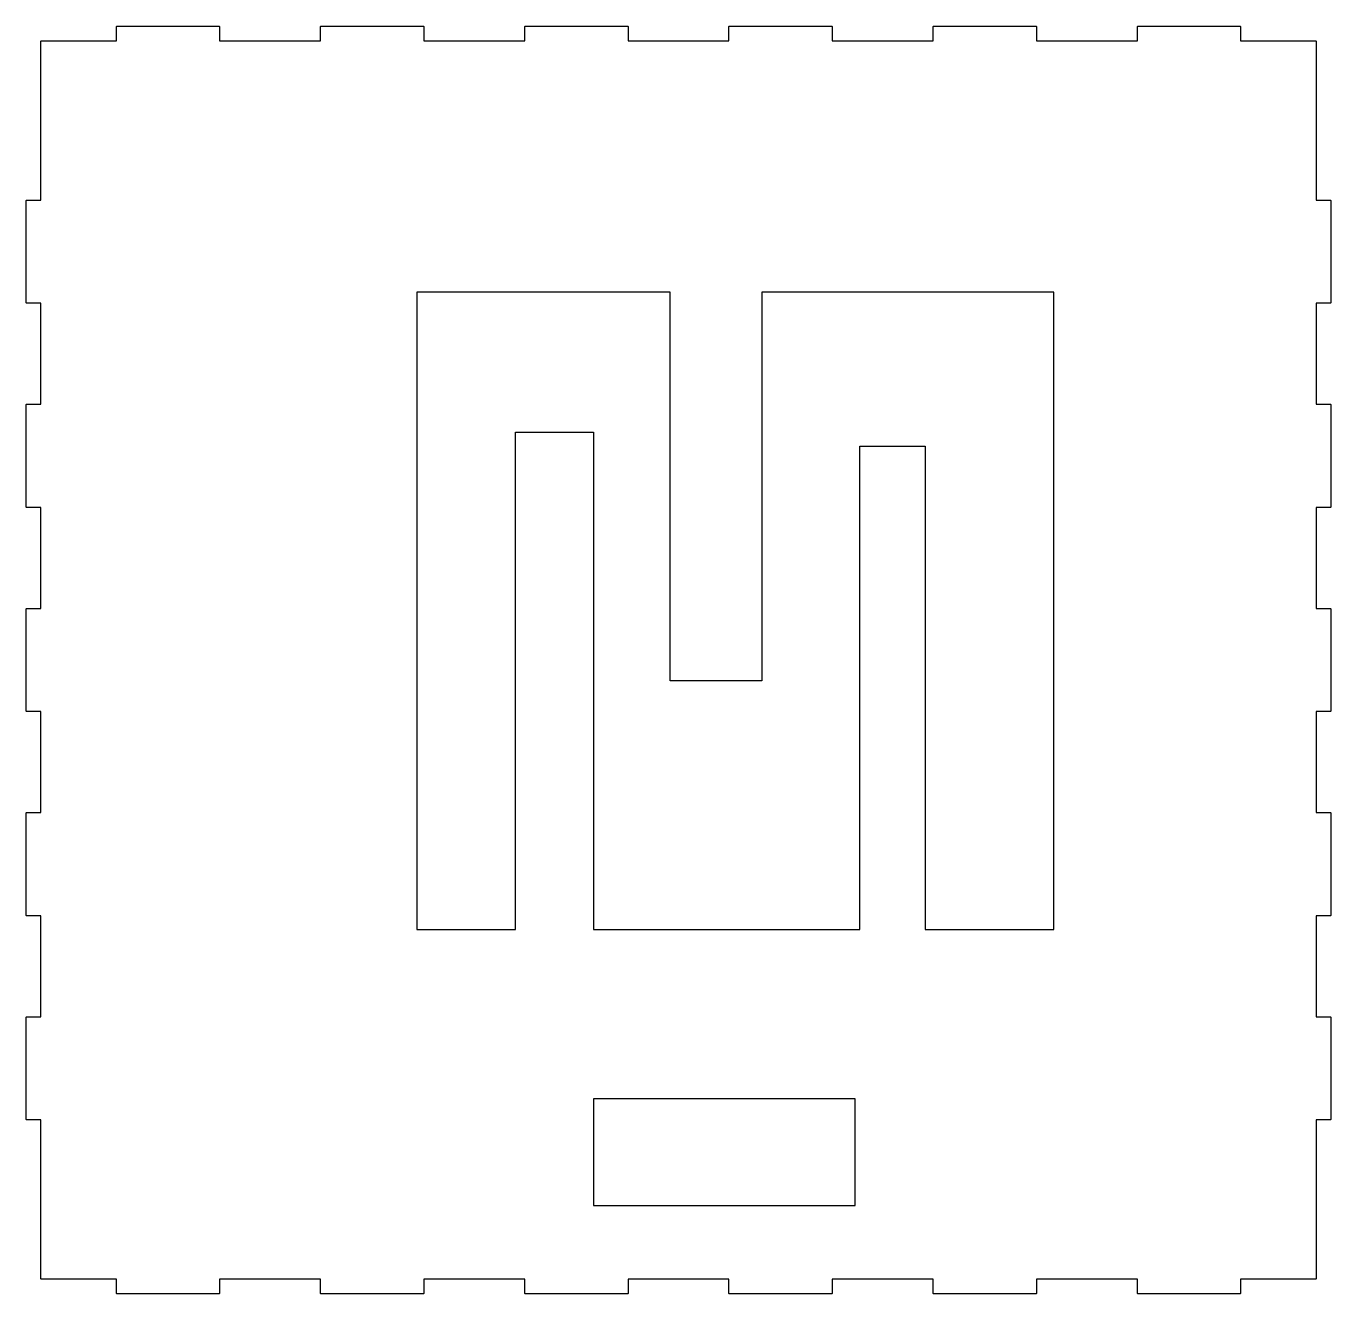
# Model space of a CAD drawing. Header units: millimetres. Extents: x -4 to 350, y -4 to 340.
import ezdxf

# ---------------------------------------------------------------- set-up
doc = ezdxf.new("R2010")
doc.units = ezdxf.units.MM
doc.layers.get('0').update_dxf_attribs({"linetype": 'CONTINUOUS'})

msp = doc.modelspace()

# ---------------------------------------------------------------- linework, layer by layer
for points in [[(350.21, 209.67), (350.12, 209.59), (346.21, 209.59), (346.21, 182.16), (350.12, 182.16), (350.21, 182.07), (350.21, 154.23), (350.12, 154.14), (346.21, 154.14), (346.21, 126.71), (350.12, 126.71), (350.21, 126.63), (350.21, 98.78), (350.12, 98.69), (346.21, 98.69), (346.21, 71.27), (350.12, 71.27), (350.21, 71.18), (350.21, 43.33), (350.12, 43.24), (346.21, 43.24), (346.21, 0.09), (346.12, 0), (325.69, 0), (325.69, -3.91), (325.61, -4), (297.76, -4), (297.67, -3.91), (297.67, 0), (270.25, 0), (270.25, -3.91), (270.16, -4), (242.31, -4), (242.22, -3.91), (242.22, 0), (214.8, 0), (214.8, -3.91), (214.71, -4), (186.86, -4), (186.77, -3.91), (186.77, 0), (159.35, 0), (159.35, -3.91), (159.26, -4), (131.41, -4), (131.33, -3.91), (131.33, 0), (103.9, 0), (103.9, -3.91), (103.81, -4), (75.97, -4), (75.88, -3.91), (75.88, 0), (48.45, 0), (48.45, -3.91), (48.37, -4), (20.52, -4), (20.43, -3.91), (20.43, 0), (0, 0), (-0.09, 0.09), (-0.09, 43.24), (-4, 43.24), (-4.09, 43.33), (-4.09, 71.18), (-4, 71.27), (-0.09, 71.27), (-0.09, 98.69), (-4, 98.69), (-4.09, 98.78), (-4.09, 126.63), (-4, 126.71), (-0.09, 126.71), (-0.09, 154.14), (-4, 154.14), (-4.09, 154.23), (-4.09, 182.07), (-4, 182.16), (-0.09, 182.16), (-0.09, 209.59), (-4, 209.59), (-4.09, 209.67), (-4.09, 237.52), (-4, 237.61), (-0.09, 237.61), (-0.09, 265.03), (-4, 265.03), (-4.09, 265.12), (-4.09, 292.97), (-4, 293.06), (-0.09, 293.06), (-0.09, 336.21), (0, 336.3), (20.43, 336.3), (20.43, 340.21), (20.52, 340.3), (48.37, 340.3), (48.45, 340.21), (48.45, 336.3), (75.88, 336.3), (75.88, 340.21), (75.97, 340.3), (103.81, 340.3), (103.9, 340.21), (103.9, 336.3), (131.33, 336.3), (131.33, 340.21), (131.41, 340.3), (159.26, 340.3), (159.35, 340.21), (159.35, 336.3), (186.77, 336.3), (186.77, 340.21), (186.86, 340.3), (214.71, 340.3), (214.8, 340.21), (214.8, 336.3), (242.22, 336.3), (242.22, 340.21), (242.31, 340.3), (270.16, 340.3), (270.25, 340.21), (270.25, 336.3), (297.67, 336.3), (297.67, 340.21), (297.76, 340.3), (325.61, 340.3), (325.69, 340.21), (325.69, 336.3), (346.12, 336.3), (346.21, 336.21), (346.21, 293.06), (350.12, 293.06), (350.21, 292.97), (350.21, 265.12), (350.12, 265.03), (346.21, 265.03), (346.21, 237.61), (350.12, 237.61), (350.21, 237.52)], [(102, 268), (102, 95), (128.83, 95), (128.83, 230), (150, 230), (150, 95), (222.31, 95), (222.31, 226.23), (240, 226.23), (240, 95), (275, 95), (275, 268), (195.72, 268), (195.72, 162.5), (170.79, 162.5), (170.79, 268)], [(221, 20), (221, 49), (150, 49), (150, 20)]]:
    msp.add_lwpolyline(points, close=True)

doc.saveas('drawing.dxf')
